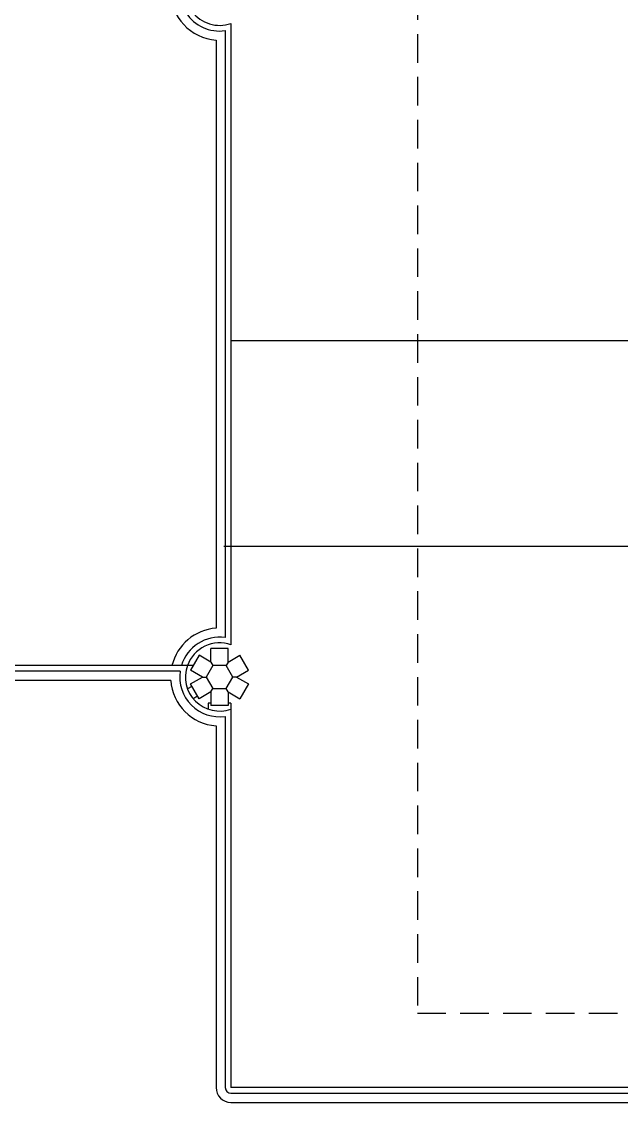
# Model space of a CAD drawing. Header units: millimetres. Extents: x 1887 to 2405, y 1100 to 1335.
# Drawn here: x 2124.57 to 2129.82, y 1176.86 to 1186.31 of the extents above; entities that cross this region are included whole.
import ezdxf

# ---------------------------------------------------------------- set-up
doc = ezdxf.new("R2010")
doc.units = ezdxf.units.MM
doc.linetypes.add('HIDDEN', pattern=[0.375, 0.25, -0.125])
for name, color, linetype in [('AR-CALÇADA', 1, 'Continuous'), ('AR-CORRIMAO-V1', 2, 'Continuous'), ('AR-CORRIMÃO-V', 2, 'Continuous'), ('AR-ESTMA-C', 3, 'Continuous'), ('AR-ESTMA-V', 1, 'Continuous'), ('AR-PISO-V', 1, 'Continuous'), ('AR-PISO-V1', 1, 'Continuous'), ('AR-PROJ', 1, 'HIDDEN')]:
    doc.layers.add(name, color=color, linetype=linetype)

# ---------------------------------------------------------------- blocks, each defined once
blk = doc.blocks.new('pilar15')
at = {"layer": 'AR-ESTMA-C'}
for p, q in [((-0.179, 0.19), (-0.254, 0.06)), ((-0.075, 0.1299), (-0.179, 0.19)), ((0.075, 0.25), (-0.075, 0.25)), ((-0.075, 0.1299), (-0.075, 0.25)), ((0.075, 0.1299), (0.075, 0.25)), ((0.075, 0.1299), (0.179, 0.19)), ((0.254, 0.06), (0.179, 0.19)), ((-0.075, 0.1299), (-0.0577, 0.1)), ((0.075, 0.1299), (0.0577, 0.1)), ((-0.15, 0), (-0.254, 0.06)), ((-0.254, -0.06), (-0.15, 0)), ((-0.15, 0), (-0.1155, 0)), ((0.15, 0), (0.1155, 0)), ((0.15, 0), (0.254, 0.06)), ((0.15, 0), (0.254, -0.06)), ((-0.179, -0.19), (-0.254, -0.06)), ((0.254, -0.06), (0.179, -0.19)), ((-0.075, -0.1299), (-0.179, -0.19)), ((-0.075, -0.1299), (-0.0577, -0.1)), ((-0.075, -0.1299), (-0.075, -0.25)), ((0.075, -0.1299), (0.0577, -0.1)), ((0.075, -0.1299), (0.179, -0.19)), ((0.075, -0.1299), (0.075, -0.25)), ((0.075, -0.25), (-0.075, -0.25))]:
    blk.add_line(p, q, dxfattribs=at)
blk.add_lwpolyline([(0.0577, 0.1), (-0.0577, 0.1), (-0.1155, 0), (-0.0577, -0.1), (0.0577, -0.1), (0.1155, 0)], close=True, dxfattribs=at)

msp = doc.modelspace()

# ---------------------------------------------------------------- linework, layer by layer
at = {"layer": 'AR-CALÇADA'}
for p, q in [((2126.3981, 1183.5235), (2198.9889, 1183.5235)), ((2126.3347, 1181.7235), (2197.6097, 1181.7235))]:
    msp.add_line(p, q, dxfattribs=at)
at = {"layer": 'AR-CORRIMAO-V1'}
for p, q in [((2125.9535, 1180.6278), (2123.1786, 1180.6278)), ((2125.8709, 1180.5478), (2123.2611, 1180.5478)), ((2126.3481, 1180.2332), (2126.3481, 1176.986)), ((2126.2681, 1180.1507), (2126.2681, 1176.986)), ((2126.3981, 1176.936), (2130.7597, 1176.936)), ((2126.3981, 1176.856), (2130.7597, 1176.856))]:
    msp.add_line(p, q, dxfattribs=at)
for centre, radius, start, end in [((2126.2981, 1180.5778), 0.3482, 171.75113, 278.25583), ((2126.2981, 1180.5778), 0.4282, 184.02306, 265.98256), ((2126.3981, 1176.986), 0.13, 180, 270), ((2126.3981, 1176.986), 0.05, 180, 270)]:
    msp.add_arc(centre, radius, start, end, dxfattribs=at)
at = {"layer": 'AR-CORRIMÃO-V'}
for p, q in [((2126.3481, 1186.2332), (2126.3481, 1180.9224)), ((2126.2681, 1186.1507), (2126.2681, 1181.005))]:
    msp.add_line(p, q, dxfattribs=at)
for centre, radius, start, end in [((2126.2981, 1186.5778), 0.4282, 94.01743, 265.98257), ((2126.2981, 1186.5778), 0.3482, 81.74416, 278.25584), ((2126.2981, 1180.5778), 0.4282, 94.01744, 166.50061), ((2126.2981, 1180.5778), 0.3482, 81.74417, 163.31758)]:
    msp.add_arc(centre, radius, start, end, dxfattribs=at)
at = {"layer": 'AR-ESTMA-V', "ltscale": 0.25}
for p, q in [((2126.0671, 1180.6778), (2126.0171, 1180.6778)), ((2126.0249, 1180.4778), (2126.0171, 1180.4778)), ((2126.0566, 1180.4961), (2126.0185, 1180.4741)), ((2126.1066, 1180.4095), (2126.0685, 1180.3875)), ((2126.1981, 1180.3478), (2126.1981, 1180.2969)), ((2126.2231, 1180.3478), (2126.1981, 1180.3478)), ((2126.3981, 1180.3478), (2126.3731, 1180.3478)), ((2126.3981, 1180.3478), (2126.3981, 1180.2969))]:
    msp.add_line(p, q, dxfattribs=at)
at = {"layer": 'AR-PISO-V'}
msp.add_line((2126.3981, 1186.2969), (2126.3981, 1180.8588), dxfattribs=at)
for centre, start, end in [((2126.2981, 1186.5778), 70.40681, 289.59319), ((2126.2981, 1180.5778), 70.40682, 160.41536)]:
    msp.add_arc(centre, 0.2982, start, end, dxfattribs=at)
at = {"layer": 'AR-PISO-V1'}
for p, q in [((2126.0499, 1180.6778), (2123.1149, 1180.6778)), ((2126.3981, 1180.2969), (2126.3981, 1176.986)), ((2130.7597, 1176.986), (2126.3981, 1176.986))]:
    msp.add_line(p, q, dxfattribs=at)
msp.add_arc((2126.2981, 1180.5778), 0.2982, 160.41536, 289.59318, dxfattribs=at)
at = {"layer": 'AR-PROJ'}
for p, q in [((2128.0301, 1195.5778), (2128.0301, 1177.636)), ((2128.0301, 1177.636), (2130.7597, 1177.636))]:
    msp.add_line(p, q, dxfattribs=at)

# ---------------------------------------------------------------- block references
at = {"layer": 'AR-ESTMA-C', "ltscale": 0.25}
msp.add_blockref('pilar15', (2126.2981, 1180.5778), dxfattribs=at)

doc.saveas('drawing.dxf')
